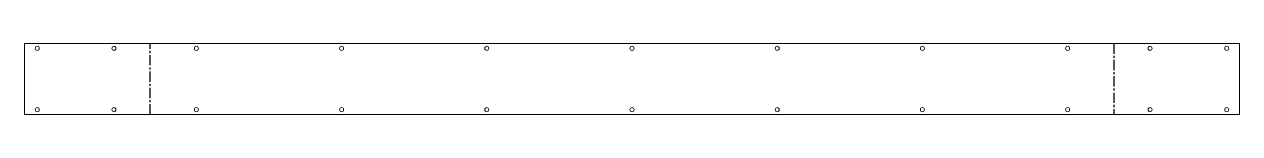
# Model space of a CAD drawing. Header units: millimetres. Extents: x -1354 to 152, y 0 to 88.
import ezdxf

# ---------------------------------------------------------------- set-up
doc = ezdxf.new("R2010")
doc.units = ezdxf.units.MM
doc.linetypes.add('CENTERX2', pattern=[20.32, 12.7, -2.54, 2.54, -2.54])

msp = doc.modelspace()

# ---------------------------------------------------------------- linework, layer by layer
at = {"color": 7, "linetype": 'Continuous', "lineweight": 18}
for p, q in [((-1354.3, 88), (-1354.3, 0)), ((152.3, 88), (-1354.3, 88)), ((152.3, 88), (152.3, 0)), ((152.3, 0), (-1354.3, 0))]:
    msp.add_line(p, q, dxfattribs=at)
at = {"color": 7, "linetype": 'CENTERX2'}
for p, q in [((-1198.2, 0), (-1198.2, 88)), ((-3.8, 88), (-3.8, 0))]:
    msp.add_line(p, q, dxfattribs=at)
at = {"color": 7, "linetype": 'Continuous', "lineweight": 18}
for centre in [(-1338.3, 82), (-1243.3, 82), (-1141, 82), (-961, 82), (-781, 82), (-601, 82), (-421, 82), (-241, 82), (-61, 82), (41.3, 82), (136.3, 82), (-1338.3, 6), (-1243.3, 6), (-1141, 6), (-961, 6), (-781, 6), (-601, 6), (-421, 6), (-241, 6), (-61, 6), (41.3, 6), (136.3, 6)]:
    msp.add_circle(centre, 2.5, dxfattribs=at)

doc.saveas('drawing.dxf')
